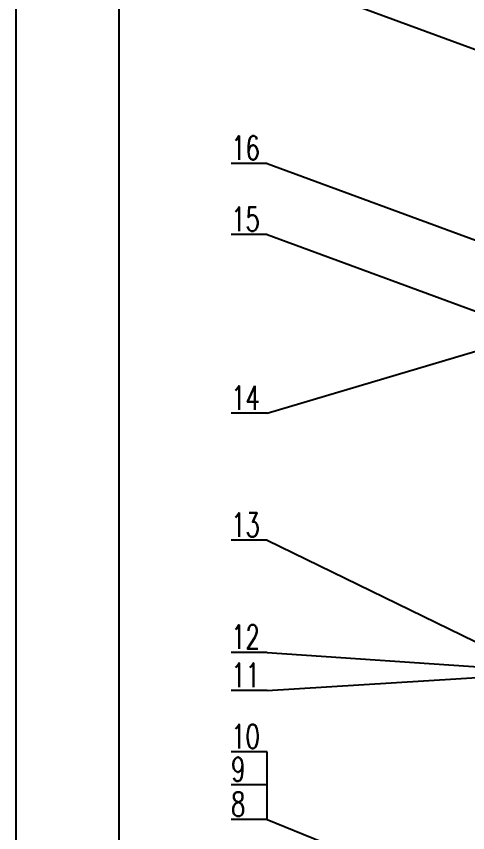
# Model space of a CAD drawing. Extents: x 20656 to 35402, y 221 to 10388.
# Drawn here: x 20656 to 21974, y 6227 to 8607 of the extents above; entities that cross this region are included whole.
import ezdxf

# ---------------------------------------------------------------- set-up
doc = ezdxf.new("R2010")
doc.units = 0
doc.header["$LTSCALE"] = 12
doc.layers.get('0').update_dxf_attribs({"linetype": 'CONTINUOUS'})
doc.layers.add('粗实线', color=4, linetype='CONTINUOUS')
doc.layers.add('细实线', color=7, linetype='CONTINUOUS')
doc.styles.add('HZ', font='romans.shx', dxfattribs={"width": 0.7, "height": 48, "bigfont": 'HLFSD.shx'})

msp = doc.modelspace()

# ---------------------------------------------------------------- linework, layer by layer
for p, q in [((21388.2, 8733.8), (22067.8, 8483.7)), ((21388.2, 8178), (22067.8, 7928)), ((21388.2, 7970.5), (22103.5, 7707.3)), ((21388.2, 7449.3), (22255.7, 7707)), ((21388.2, 7079.1), (22101.3, 6731.9)), ((21388.2, 6264.9), (21388.2, 6462.3)), ((21388.2, 6264.9), (22024.3, 6007.9))]:
    msp.add_line(p, q)
at = {"linetype": 'Continuous'}
for p, q in [((21388.2, 6752.1), (22103.6, 6703.2)), ((21388.2, 6641), (22089, 6684.5))]:
    msp.add_line(p, q, dxfattribs=at)
at = {"layer": '粗实线', "color": 4, "linetype": 'Continuous'}
msp.add_line((20956.4, 367.5), (20956.4, 10327.5), dxfattribs=at)
at = {"layer": '粗实线', "color": 7}
for p, q in [((21388.2, 8178), (21283.2, 8178)), ((21388.2, 7970.5), (21283.2, 7970.5)), ((21388.2, 7449.3), (21283.2, 7449.3)), ((21388.2, 7079.1), (21283.2, 7079.1)), ((21388.2, 6752.1), (21283.2, 6752.1)), ((21388.2, 6641), (21283.2, 6641)), ((21388.2, 6462.3), (21283.2, 6462.3)), ((21388.2, 6366.4), (21283.2, 6366.4)), ((21388.2, 6264.9), (21283.2, 6264.9))]:
    msp.add_line(p, q, dxfattribs=at)
at = {"layer": '细实线', "color": 7, "linetype": 'Continuous'}
msp.add_line((20656.4, 307.5), (20656.4, 10387.5), dxfattribs=at)

# ---------------------------------------------------------------- texts
at = {"layer": '粗实线', "color": 2, "style": 'HZ', "width": 0.7}
for s, p in [('16', (21283.2, 8188)), ('15', (21283.2, 7980.5)), ('14', (21283.2, 7459.3)), ('13', (21283.2, 7089.1)), ('12', (21283.2, 6762.1)), ('11', (21283.2, 6651)), ('10', (21283.2, 6472.3)), ('9', (21283.2, 6376.4)), ('8', (21283.2, 6274.9))]:
    msp.add_text(s, height=70, dxfattribs=at).set_placement(p)

doc.saveas('drawing.dxf')
